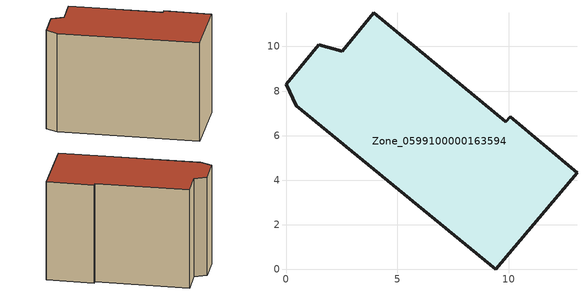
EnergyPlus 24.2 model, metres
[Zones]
Zone_0599100000163594
 floor ground (C_G): 2.52,9.79 3.93,11.51 9.87,6.61 10.07,6.85 13.07,4.32 9.42,0 0.47,7.34 0,8.3 1.46,10.08 z0
 wall outside (C_F): 0,8.3 0.47,7.34 9.42,0 13.07,4.32 10.07,6.85 9.87,6.61 3.93,11.51 2.52,9.79 1.46,10.08 0,8.3 z0:8.65
 roof outside (C_R): 9.42,0 13.07,4.32 10.07,6.85 9.87,6.61 3.93,11.51 2.52,9.79 1.46,10.08 0,8.3 0.47,7.34 z8.65
[BUILDING]
Pand.0599100000163594: North Axis=0; Terrain=City; Loads Convergence Tolerance Value=0.04; Temperature Convergence Tolerance Value=0.4; Solar Distribution=FullExterior; Maximum Number of Warmup Days=25; Minimum Number of Warmup Days=1
[Site:Location]
Rotterdam.The.Hague.AP_ZH_NLD Design_Conditions: Latitude=51.96; Longitude=4.45; Time Zone=1; Elevation=-4.5
[SITE:GROUNDTEMPERATURE:BUILDINGSURFACE]
18, 18, 18, 18, 18, 18, 18, 18, 18, 18, 18, 18
[MATERIAL] Thermal Absorptance=0.9; Solar Absorptance=0.7; Visible Absorptance=0.7
Name | Roughness | Thickness | Conductivity | Density | Specific Heat
G.TC.1946-1964 | MediumSmooth | 0.15 | 1 | 540 | 1210
F.TC.1946-1964 | Rough | 0.3 | 0.857143 | 1920 | 840
R.TC.1946-1964 | MediumRough | 0.2 | 0.235294 | 1500 | 1000
[CONSTRUCTION]
C_G: G.TC.1946-1964
C_F: F.TC.1946-1964
C_R: R.TC.1946-1964
[ZONE]
Zone_0599100000163594: Type=1; Multiplier=1; Ceiling Height=Autocalculate; Volume=Autocalculate; Floor Area=autocalculate; Part of Total Floor Area=Yes
[ZONEINFILTRATION:DESIGNFLOWRATE]
Infil_Zone_0599100000163594: Zone or ZoneList or Space or SpaceList=Zone_0599100000163594; Schedule=AlwaysOn; Design Flow Rate Calculation Method=Flow/Area; Flow Rate per Floor Area=0.003; Constant Term Coefficient=1; Temperature Term Coefficient=0; Velocity Term Coefficient=0; Velocity Squared Term Coefficient=0
[HVACTEMPLATE:ZONE:IDEALLOADSAIRSYSTEM]
Zone_0599100000163594: Maximum Heating Supply Air Temperature=50; Minimum Cooling Supply Air Temperature=13; Maximum Heating Supply Air Humidity Ratio=0.0156; Minimum Cooling Supply Air Humidity Ratio=0.0077; Heating Limit=NoLimit; Cooling Limit=NoLimit; Dehumidification Control Type=ConstantSensibleHeatRatio; Cooling Sensible Heat Ratio=0.7; Dehumidification Setpoint=60; Humidification Control Type=None; Humidification Setpoint=30; Outdoor Air Method=None; Outdoor Air Flow Rate per Person=0.00944; Outdoor Air Flow Rate per Zone Floor Area=0; Outdoor Air Flow Rate per Zone=0; Demand Controlled Ventilation Type=None; Outdoor Air Economizer Type=NoEconomizer; Heat Recovery Type=None; Sensible Heat Recovery Effectiveness=0.7; Latent Heat Recovery Effectiveness=0.65
[ZONECONTROL:THERMOSTAT]
ThermostatControl_Zone_0599100000163594: Zone or ZoneList=Zone_0599100000163594; Control Type Schedule=DualSetpointControlType; Control 1=Thermostat_Zone_0599100000163594; Temperature Difference Between Cutout And Setpoint=0
[THERMOSTATSETPOINT:DUALSETPOINT]
Thermostat_Zone_0599100000163594: Heating Setpoint Temperature Schedule=HeatingSetpoint_Zone_0599100000163594; Cooling Setpoint Temperature Schedule=CoolingSetpoint_Zone_0599100000163594
[SCHEDULE:COMPACT]
HeatingSetpoint_Zone_0599100000163594: Through: 12/31, For: AllDays, Until: 24:00, 21
CoolingSetpoint_Zone_0599100000163594: Through: 12/31, For: AllDays, Until: 24:00, 24
DualSetpointControlType: Through: 12/31, For: AllDays, Until: 24:00, 4
AlwaysOn: Through: 12/31, For: AllDays, Until: 24:00, 1
